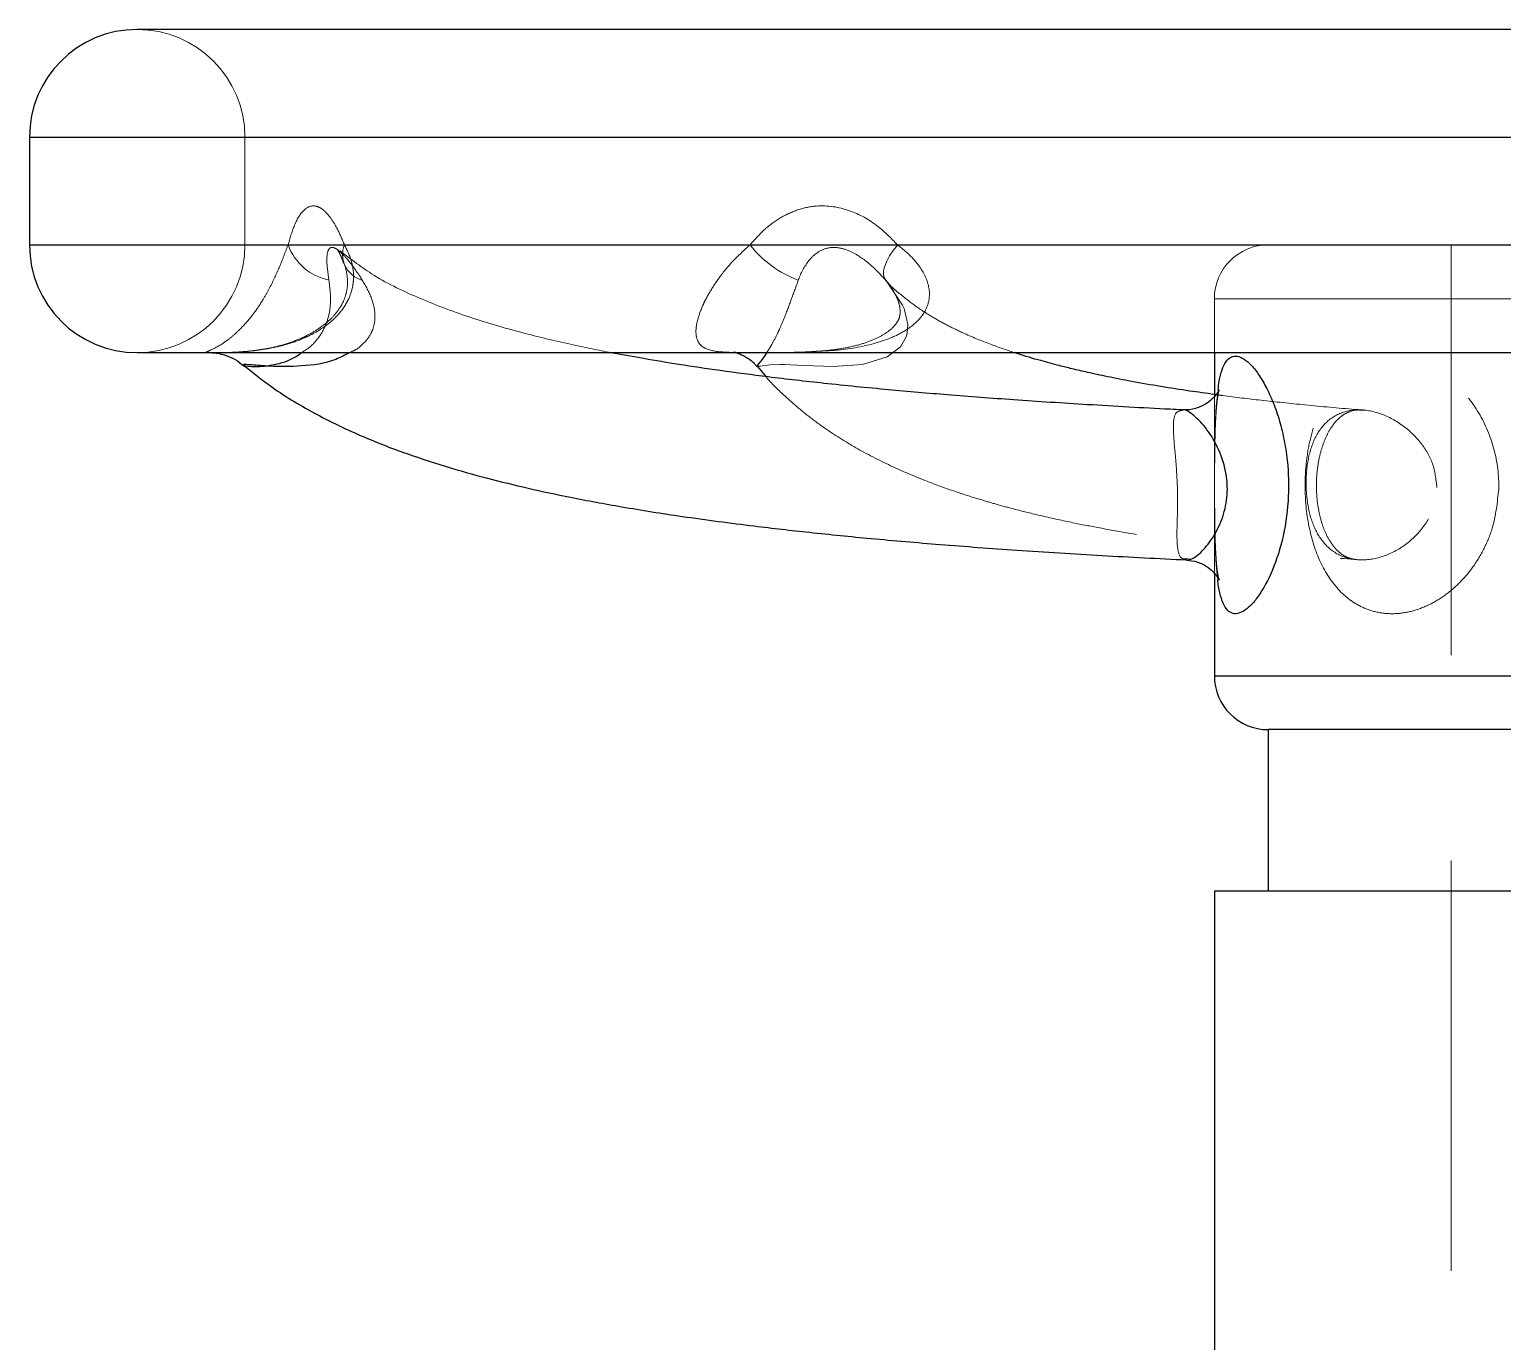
# Model space of a CAD drawing. Header units: millimetres. Extents: x 15 to 1268, y -316 to 292.
# Drawn here: x 958.294 to 962.852, y 256.473 to 260.533 of the extents above; entities that cross this region are included whole.
import ezdxf

# ---------------------------------------------------------------- set-up
doc = ezdxf.new("R2010")
doc.units = ezdxf.units.MM
doc.linetypes.add('HIDDEN', pattern=[1.905, 1.27, -0.635])

msp = doc.modelspace()

# ---------------------------------------------------------------- linework, layer by layer
at = {"color": 7, "linetype": 'Continuous', "lineweight": 25}
for p, q in [((963.29354068, 260.53309974), (958.62687402, 260.53309974)), ((958.29354068, 260.19976641), (958.29354068, 259.86643308)), ((958.62687402, 259.53309974), (958.86025027, 259.53309974)), ((958.86025027, 259.53309974), (963.30144159, 259.53309974)), ((961.96020735, 259.53309974), (961.96020735, 259.39636693)), ((960.54632598, 259.49030359), (960.57243957, 259.45881832)), ((961.96020735, 258.85085831), (961.96020735, 258.53309974)), ((962.12687402, 258.36643308), (962.12687402, 257.86643308)), ((964.46020735, 258.36643308), (962.12687402, 258.36643308)), ((961.96020735, 257.86643308), (961.96020735, 255.69976641)), ((964.62687402, 257.86643308), (961.96020735, 257.86643308))]:
    msp.add_line(p, q, dxfattribs=at)
at = {"color": 8, "linetype": 'Continuous', "lineweight": 25}
for p, q in [((958.29354068, 260.19976641), (963.29354068, 260.19976641)), ((958.29354068, 259.86643308), (963.29354068, 259.86643308)), ((961.96020735, 258.53309974), (964.62687402, 258.53309974))]:
    msp.add_line(p, q, dxfattribs=at)
at = {"color": 7, "linetype": 'HIDDEN', "lineweight": 18}
for p, q in [((968.29354068, 260.19976641), (958.29354068, 260.19976641)), ((958.96020735, 260.19976641), (958.96020735, 259.86643308)), ((958.96057249, 260.19976641), (967.62650888, 260.19976641)), ((962.12687402, 259.86643308), (958.29354068, 259.86643308)), ((960.52344383, 259.86643308), (958.96100577, 259.86643308)), ((959.26831123, 259.86643308), (963.01117244, 259.86643308)), ((962.12687402, 259.86643308), (960.98032524, 259.86643308)), ((962.12687402, 259.86643308), (964.46020735, 259.86643308)), ((962.69354068, 259.86643308), (962.69354068, 255.36643308)), ((961.96020735, 259.69976641), (964.62540854, 259.69976641)), ((961.96020735, 259.69976641), (961.96020735, 259.53309974)), ((958.86696562, 259.53319197), (958.87187661, 259.53320817)), ((961.96020735, 259.39636693), (961.96020735, 258.85085831)), ((961.96104572, 259.09403203), (961.96092332, 259.11101149)), ((964.62687402, 258.53309974), (961.96020735, 258.53309974))]:
    msp.add_line(p, q, dxfattribs=at)
at = {"color": 7, "linetype": 'HIDDEN', "lineweight": 18, "flags": 128}
for points in [[(960.94334005, 259.7573589), (960.93823835, 259.7651746), (960.93597111, 259.7751803), (960.93658736, 259.78715959), (960.94007377, 259.80085338), (960.94635495, 259.81596551), (960.95529505, 259.83216914), (960.9667007, 259.84911382), (960.98032524, 259.86643308)], [(960.54772216, 259.49156327), (960.55455777, 259.49098502), (960.58457581, 259.49496131), (960.61803769, 259.49606296), (960.63049998, 259.49589501), (960.69033391, 259.49309763), (960.78039168, 259.48970131), (960.87103618, 259.49632281), (960.94821697, 259.52037931), (960.98866544, 259.55115427), (961.00664767, 259.58173166), (961.00987129, 259.59310528), (961.01194222, 259.62014376), (960.9998899, 259.67004925), (960.99572927, 259.67950386), (960.94334005, 259.7573589), (960.94334005, 259.7573589)]]:
    msp.add_lwpolyline(points, dxfattribs=at)
at = {"color": 7, "linetype": 'Continuous', "lineweight": 25}
for centre, radius, start, end in [((958.62687402, 260.19976641), 0.33333333, 90, 180), ((958.62687402, 259.86643308), 0.33333333, 180, 270), ((962.12687402, 258.53309974), 0.16666667, 180, 270)]:
    msp.add_arc(centre, radius, start, end, dxfattribs=at)
at = {"color": 7, "linetype": 'HIDDEN', "lineweight": 18}
for centre, radius, start, end in [((958.62687402, 260.19976641), 0.33333333, 0, 90), ((958.62687402, 259.86643308), 0.33333333, 270, 0), ((959.25529279, 259.92580528), 0.1720628, 200.18553413, 258.23215304), ((959.344239, 259.8363656), 0.08166443, 158.39638635, 255.34245003), ((960.78985575, 260.07433674), 0.33793379, 217.96791551, 249.71636782), ((962.12687402, 259.69976641), 0.16666667, 90, 180)]:
    msp.add_arc(centre, radius, start, end, dxfattribs=at)
for points, knots in [([(959.26831123, 259.86643308), (959.26160827, 259.88244027), (959.2482062, 259.91444545), (959.22576295, 259.95125381), (959.20238604, 259.97703472), (959.17322616, 259.99219804), (959.14129646, 259.97897235), (959.11304051, 259.93210297), (959.09969802, 259.88656823), (959.09379806, 259.86643308)], [0, 0, 0, 0, 0.1157297027, 0.2313927736, 0.3492913584, 0.4670655225, 0.6664413977, 0.8525026158, 1, 1, 1, 1]), ([(960.52344383, 259.86643308), (960.53752568, 259.88244027), (960.56568127, 259.91444545), (960.61551989, 259.95125381), (960.67032083, 259.97703472), (960.74278511, 259.99219804), (960.82972435, 259.97897235), (960.91556399, 259.93210297), (960.96046868, 259.88656823), (960.98032524, 259.86643308)], [0, 0, 0, 0, 0.1157297027, 0.2313927736, 0.3492913584, 0.4670655224, 0.6664413976, 0.8525026158, 1, 1, 1, 1]), ([(959.09379806, 259.86643308), (959.08966582, 259.85562174), (959.0813175, 259.83377966), (959.06370613, 259.78943096), (959.04194965, 259.74181551), (959.01486711, 259.69386765), (958.99564837, 259.66516667), (958.9700266, 259.63160175), (958.94378717, 259.60296009), (958.91439539, 259.57739784), (958.88150955, 259.55374646), (958.84849519, 259.53782381), (958.83664267, 259.53334952), (958.84082165, 259.53310101), (958.85442699, 259.53315019), (958.85582085, 259.53315522)], [0, 0, 0, 0, 0.0691755647, 0.139754972, 0.2353156168, 0.2793938929, 0.3387731663, 0.3582442063, 0.442141297, 0.5060211281, 0.5719246726, 0.7163310128, 0.8681653088, 0.9864935708, 1, 1, 1, 1]), ([(958.87187661, 259.53320817), (958.87684099, 259.53320725), (958.89410422, 259.53320408), (958.95640133, 259.53448872), (959.0360233, 259.54372005), (959.11157487, 259.56454632), (959.1721316, 259.58958833), (959.23007854, 259.627427), (959.26556864, 259.66948209), (959.28568375, 259.70651011), (959.29355469, 259.73269696), (959.29810455, 259.77301797), (959.29241476, 259.81866338), (959.2766339, 259.84993875), (959.26831123, 259.86643308)], [0, 0, 0, 0, 0.0545565898, 0.1897158061, 0.3611828663, 0.4393928266, 0.5197700914, 0.6207558855, 0.6919789834, 0.7158463968, 0.7807577151, 0.8007237833, 0.8949036518, 1, 1, 1, 1]), ([(959.22020115, 259.7573589), (959.21801042, 259.77299562), (959.21317035, 259.80754259), (959.21377903, 259.84345793), (959.22284745, 259.85855597), (959.23615324, 259.85927306), (959.25370627, 259.8475817), (959.28260082, 259.81711227), (959.30602925, 259.78495237), (959.32190766, 259.7599804), (959.32357453, 259.7573589)], [0, 0, 0, 0, 0.1552763325, 0.3430593881, 0.4580242566, 0.5310376418, 0.6588778772, 0.7589028769, 0.9746902023, 1, 1, 1, 1]), ([(959.24570918, 259.85362646), (959.24562728, 259.85374268), (959.24539028, 259.854079), (959.25075605, 259.84553068), (959.25822613, 259.83059254), (959.26408121, 259.81530215), (959.26692495, 259.80787579)], [0, 0, 0, 0, 0.1408435284, 0.4075550376, 0.7122564782, 1, 1, 1, 1]), ([(959.25342099, 259.84666917), (959.25248112, 259.84736311), (959.24738329, 259.85112699), (959.2463985, 259.85261946), (959.24559528, 259.85383677)], [0, 0, 0, 0, 0.1843666797, 1, 1, 1, 1]), ([(960.09311447, 259.53309974), (960.05448073, 259.5407756), (959.96543361, 259.55846774), (959.82214062, 259.59271285), (959.66318211, 259.63832692), (959.50591879, 259.69694853), (959.36570649, 259.76249491), (959.28856905, 259.82186568), (959.25451282, 259.84807791)], [0, 0, 0, 0, 0.1303975364, 0.3005539688, 0.4886342409, 0.6788786539, 0.8582247323, 1, 1, 1, 1]), ([(960.58233918, 259.53318872), (960.5803212, 259.53317261), (960.54790067, 259.5329137), (960.49354693, 259.53315448), (960.42258673, 259.53441759), (960.38241706, 259.54372885), (960.36215886, 259.56454472), (960.35426029, 259.5895889), (960.35754448, 259.62742688), (960.37257794, 259.6694821), (960.39037589, 259.70651011), (960.40570527, 259.73269696), (960.43318247, 259.77301797), (960.46998857, 259.81866338), (960.50498634, 259.84993875), (960.52344383, 259.86643308)], [0, 0, 0, 0, 0.0075516089, 0.121323163, 0.246937527, 0.4062956996, 0.4789825255, 0.5536836022, 0.6475378479, 0.713731219, 0.7359131318, 0.7962404568, 0.8147965348, 0.9023254847, 1, 1, 1, 1]), ([(960.94334005, 259.7573589), (960.92880747, 259.77299562), (960.89669995, 259.80754259), (960.84568472, 259.84345793), (960.80112461, 259.85855597), (960.76529093, 259.85927306), (960.73550414, 259.8475817), (960.70161827, 259.81711227), (960.68335198, 259.78495237), (960.67371653, 259.7599804), (960.67270502, 259.7573589)], [0, 0, 0, 0, 0.1552763325, 0.3430593881, 0.4580242566, 0.5310376418, 0.6588778772, 0.758902877, 0.9746902023, 1, 1, 1, 1]), ([(960.98032524, 259.86643308), (960.9936396, 259.85562174), (961.02053853, 259.83377966), (961.05773616, 259.78943096), (961.078977, 259.74181554), (961.07887371, 259.6938676), (961.06806005, 259.66516685), (961.04488304, 259.6316013), (961.01057837, 259.60296814), (960.95874038, 259.57737609), (960.88714559, 259.55387371), (960.80605223, 259.540065), (960.74531879, 259.53778394), (960.72361959, 259.53696896)], [0, 0, 0, 0, 0.0868377867, 0.1754378515, 0.2953974778, 0.3507300212, 0.4252702826, 0.4497127578, 0.5550308379, 0.63522076, 0.7179510992, 0.8992279276, 1, 1, 1, 1]), ([(959.26690673, 259.80821206), (959.26700187, 259.80800396), (959.2719894, 259.79709479), (959.27715254, 259.77341682), (959.27861515, 259.74065954), (959.27330933, 259.71190643), (959.26296364, 259.68544934), (959.24625269, 259.65939036), (959.22295125, 259.63333645), (959.19180901, 259.60844787), (959.15318303, 259.58554173), (959.10787839, 259.56611326), (959.05702452, 259.55082473), (959.00523693, 259.54105652), (958.95707734, 259.53578244), (958.91705485, 259.5337554), (958.88778323, 259.53323851), (958.87623252, 259.53319246), (958.87187758, 259.5331751)], [0, 0, 0, 0, 0.0018638285, 0.0977070099, 0.1713015084, 0.225075266, 0.2717583373, 0.3137743611, 0.3591262622, 0.413662541, 0.4731412355, 0.5427241611, 0.6221282148, 0.7096396626, 0.7938479383, 0.8766912143, 0.953509185, 1, 1, 1, 1]), ([(959.13575349, 259.53309974), (959.14465301, 259.53857341), (959.16408421, 259.5505246), (959.1845451, 259.57371662), (959.2005321, 259.59759089), (959.21529509, 259.62715508), (959.22219481, 259.65712659), (959.22694198, 259.70456861), (959.223393, 259.73236217), (959.22020115, 259.7573589)], [0, 0, 0, 0, 0.1272821379, 0.2779074979, 0.3265296391, 0.4341906742, 0.6262838778, 0.6638905117, 1, 1, 1, 1]), ([(959.32357453, 259.7573589), (959.33410699, 259.73901424), (959.35400347, 259.70436003), (959.36584172, 259.65103758), (959.35980871, 259.61350301), (959.34693399, 259.58414027), (959.32994212, 259.56301861), (959.30675066, 259.5428693), (959.29165859, 259.5364247), (959.28387215, 259.53309974)], [0, 0, 0, 0, 0.2494699719, 0.4712645816, 0.6210181337, 0.673735099, 0.8272887593, 0.9108932858, 1, 1, 1, 1]), ([(960.94213841, 259.7584514), (960.94256267, 259.75803033), (960.95350303, 259.74717219), (960.96798568, 259.72371539), (960.98329725, 259.6922796), (960.98875147, 259.6655123), (960.98756081, 259.64672712), (960.9818555, 259.63104975), (960.96867585, 259.61298178), (960.94515943, 259.59315304), (960.91107081, 259.57453944), (960.86797798, 259.55874227), (960.81689817, 259.54675951), (960.7609226, 259.5391132), (960.7043637, 259.53517368), (960.65036711, 259.53357521), (960.60063471, 259.53317393), (960.57167703, 259.53314862), (960.55786812, 259.53313655)], [0, 0, 0, 0, 0.002903541, 0.0748739142, 0.1352672346, 0.1928820406, 0.2463932217, 0.3061765023, 0.3604266398, 0.4202223551, 0.4846363703, 0.5517077882, 0.6277283691, 0.7079229369, 0.7846484842, 0.8594039074, 0.9329546125, 1, 1, 1, 1]), ([(960.67270502, 259.7573589), (960.66608572, 259.73901424), (960.65358146, 259.70436003), (960.63414616, 259.65103758), (960.61827669, 259.61350301), (960.60455549, 259.58414027), (960.59347828, 259.56301861), (960.58177998, 259.5428693), (960.57722527, 259.5364247), (960.57487537, 259.53309974)], [0, 0, 0, 0, 0.2494699719, 0.4712645816, 0.6210181337, 0.673735099, 0.8272887593, 0.9108932858, 1, 1, 1, 1]), ([(961.34179415, 259.53309974), (961.31704795, 259.54138237), (961.26277257, 259.55954851), (961.19191272, 259.58908341), (961.1311608, 259.6186892), (961.0850074, 259.64457455), (961.04021684, 259.67298424), (960.99227879, 259.71042393), (960.95652166, 259.73923522), (960.93855678, 259.76326676), (960.93755614, 259.76460531)], [0, 0, 0, 0, 0.1662050008, 0.3645342105, 0.4875340314, 0.6015019, 0.707655769, 0.8348305081, 0.9908001351, 1, 1, 1, 1]), ([(958.87187758, 259.5331751), (958.86953033, 259.53315708), (958.86250786, 259.53310315), (958.85603232, 259.53315755), (958.85541276, 259.53315804), (958.85518941, 259.53315822)], [0, 0, 0, 0, 0.243035722, 0.7271105249, 1, 1, 1, 1]), ([(960.55786812, 259.53313655), (960.55754451, 259.53313585), (960.54196274, 259.53310228), (960.51913998, 259.53314212), (960.49163745, 259.5334786), (960.47754353, 259.53387324), (960.47107945, 259.53473693), (960.47269434, 259.53443789), (960.4727773, 259.53442253)], [0, 0, 0, 0, 0.0067494917, 0.3249869693, 0.5752731065, 0.7985746902, 0.9896532321, 1, 1, 1, 1]), ([(962.84018853, 259.11101149), (962.84023537, 259.11376668), (962.84098377, 259.15778572), (962.82899006, 259.243122), (962.7790171, 259.35655706), (962.71363251, 259.43464527), (962.65065156, 259.48130612), (962.59956836, 259.50696182), (962.54706609, 259.52118132), (962.49533144, 259.52396733), (962.44619575, 259.51470804), (962.40052765, 259.49455457), (962.35964796, 259.46357239), (962.32350321, 259.42257553), (962.29342099, 259.37247515), (962.26955893, 259.31454442), (962.25270682, 259.25100671), (962.24079412, 259.1704741), (962.23962651, 259.06747781), (962.25958565, 258.9501484), (962.30417094, 258.84426882), (962.36109309, 258.77799532), (962.41772676, 258.74343423), (962.46527133, 258.7275348), (962.51625864, 258.7233649), (962.56902017, 258.73057318), (962.62164841, 258.7496049), (962.67275058, 258.77948042), (962.71998099, 258.81978633), (962.76201401, 258.86926872), (962.79610152, 258.92637624), (962.82944926, 259.00597817), (962.8359845, 259.06989485), (962.84018853, 259.11101149)], [0, 0, 0, 0, 0.0034130198, 0.0545289964, 0.1049527517, 0.1567805508, 0.1833005173, 0.2098059025, 0.2359587617, 0.2621055298, 0.287926347, 0.3137565595, 0.3403625348, 0.3669826153, 0.3950537281, 0.423132933, 0.4515673611, 0.4800018263, 0.5252770888, 0.5775871618, 0.628316442, 0.6794999545, 0.7057070178, 0.7319046547, 0.7581722986, 0.7844407794, 0.8110560529, 0.8376820008, 0.8652680365, 0.892864334, 0.9210300731, 0.9491998333, 1, 1, 1, 1]), ([(960.57243957, 259.45881832), (960.57372069, 259.45726451), (960.59202654, 259.43506226), (960.62692362, 259.40249014), (960.6768109, 259.35783314), (960.72582176, 259.31956466), (960.79223146, 259.27302251), (960.8794512, 259.22113535), (960.98407625, 259.16993076), (961.08621984, 259.12824411), (961.17111537, 259.09853751), (961.23683497, 259.07794914), (961.29154926, 259.06207847), (961.35171887, 259.04587599), (961.42811069, 259.02709783), (961.51269451, 259.00851678), (961.60385961, 258.99055681), (961.69968431, 258.97358311), (961.80999596, 258.95624502), (961.93644742, 258.93882908), (962.08091894, 258.92170056), (962.23843144, 258.90563354), (962.34790984, 258.89672779), (962.40286426, 258.89225741)], [0, 0, 0, 0, 0.0024216592, 0.0346028461, 0.0600491432, 0.0869329818, 0.1157353548, 0.1685323906, 0.2273284198, 0.2829184818, 0.3308611831, 0.362364323, 0.3879146713, 0.4192464319, 0.4605041753, 0.5129087446, 0.5580183579, 0.6102986066, 0.6705509747, 0.7396976834, 0.8187940319, 0.9090407952, 1, 1, 1, 1]), ([(962.42396333, 259.35531823), (962.41448343, 259.35602601), (962.35316762, 259.36060391), (962.24671199, 259.37051833), (962.11036651, 259.38483647), (962.01699628, 259.39579448), (961.96895291, 259.40250375), (961.96020735, 259.40372506)], [0, 0, 0, 0, 0.0610380447, 0.3947928992, 0.6873310871, 0.9430834486, 1, 1, 1, 1]), ([(961.97478577, 258.82963845), (961.97483557, 258.82948207), (961.97497745, 258.8290366), (961.97230447, 258.83918971), (961.9692148, 258.85856582), (961.96614331, 258.88771252), (961.96377883, 258.92695164), (961.96220455, 258.97476567), (961.96134921, 259.02913069), (961.96105028, 259.07843107), (961.96099606, 259.11935138), (961.96103785, 259.16061699), (961.96132638, 259.21102813), (961.96217947, 259.26766359), (961.96383464, 259.31864494), (961.96638852, 259.35992459), (961.96971417, 259.39023036), (961.97296357, 259.41001782), (961.97567019, 259.41910645), (961.97531279, 259.41820651), (961.97521956, 259.41797179)], [0, 0, 0, 0, 0.0254347485, 0.0724577639, 0.121591605, 0.1784189224, 0.2420870715, 0.3090990131, 0.3807958541, 0.4538624905, 0.4925479262, 0.5314084019, 0.6056797261, 0.6797650067, 0.751470177, 0.8203520772, 0.8782595201, 0.9282719984, 0.9812915055, 1, 1, 1, 1]), ([(961.96350544, 259.30225459), (961.96384385, 259.31949578), (961.9647362, 259.3649576), (961.9693633, 259.39809773), (961.9722356, 259.41866961)], [0, 0, 0, 0, 0.3792456978, 1, 1, 1, 1]), ([(961.86148986, 259.35472905), (961.8538747, 259.35329077), (961.83800863, 259.35029413), (961.83219845, 259.31221536), (961.83517306, 259.25756263), (961.84235585, 259.19052662), (961.84479028, 259.1406547), (961.84602125, 259.11543683)], [0, 0, 0, 0, 0.2017752526, 0.4203953195, 0.6241937953, 0.8099725284, 1, 1, 1, 1]), ([(962.6488487, 259.11543683), (962.64608841, 259.09210081), (962.64011322, 259.04158531), (962.59577599, 258.9738041), (962.53182437, 258.92102131), (962.45712901, 258.89140603), (962.38457975, 258.88956359), (962.3247578, 258.91497543), (962.2824235, 258.96147667), (962.25617025, 259.02249615), (962.24420623, 259.09038408), (962.24348796, 259.16327496), (962.25539225, 259.23489275), (962.28456905, 259.29807165), (962.33187559, 259.34199258), (962.39601571, 259.36054579), (962.4702906, 259.34986176), (962.54236906, 259.31261285), (962.59990988, 259.25746999), (962.64076805, 259.19054948), (962.64613492, 259.14066238), (962.6488487, 259.11543683)], [0, 0, 0, 0, 0.0456194817, 0.0987525459, 0.1547833167, 0.2118675341, 0.2693730837, 0.3258427283, 0.3786181254, 0.4275457501, 0.4750463804, 0.5155072923, 0.5681337094, 0.6239292005, 0.680062464, 0.736321167, 0.7935012906, 0.8500577452, 0.9027798919, 0.950840377, 1, 1, 1, 1]), ([(962.40146271, 258.89258782), (962.39391857, 258.89364081), (962.37719045, 258.89597566), (962.35746961, 258.90608871), (962.33800608, 258.92228213), (962.32041295, 258.94427089), (962.30434709, 258.97343972), (962.29071129, 259.00962429), (962.28091686, 259.05240207), (962.27586854, 259.09855225), (962.27598573, 259.14563009), (962.28116111, 259.19162666), (962.29101442, 259.23421103), (962.30458346, 259.27108142), (962.3212592, 259.30169373), (962.33880573, 259.3241227), (962.35818784, 259.34083871), (962.37822704, 259.35087123), (962.39839918, 259.35657152), (962.41540344, 259.35514388), (962.42065923, 259.35470262)], [0, 0, 0, 0, 0.0584728118, 0.1296554549, 0.1892310658, 0.2422424932, 0.2922034097, 0.3452006477, 0.3988285424, 0.4510465593, 0.5042340946, 0.5569150143, 0.6098354617, 0.6624359255, 0.7149270443, 0.7694121021, 0.8248800643, 0.8910528189, 0.9663259424, 1, 1, 1, 1]), ([(961.84602125, 259.11543683), (961.84625069, 259.09211496), (961.84674737, 259.04163009), (961.84350962, 258.97358512), (961.84589845, 258.92189501), (961.8553759, 258.89358068), (961.86964224, 258.89476243), (961.87452671, 258.89516703)], [0, 0, 0, 0, 0.1888323458, 0.4087656023, 0.6406933118, 0.8769815437, 1, 1, 1, 1]), ([(961.96092332, 259.11101149), (961.96091947, 259.11377138), (961.96090653, 259.12303656), (961.96097946, 259.1321567), (961.96103066, 259.13856015)], [0, 0, 0, 0, 0.2978785181, 1, 1, 1, 1]), ([(961.97087867, 258.8289262), (961.96929261, 258.84224392), (961.96578311, 258.87171242), (961.96324481, 258.9267002), (961.96178156, 258.97760494), (961.96161968, 259.01092102), (961.9615677, 259.0216205)], [0, 0, 0, 0, 0.2500355904, 0.5532608669, 0.8565294341, 1, 1, 1, 1])]:
    msp.add_open_spline(points, degree=3, knots=knots, dxfattribs=at)
at = {"color": 7, "linetype": 'Continuous', "lineweight": 25}
for points, knots in [([(958.85472268, 259.53316043), (958.85550169, 259.53314191), (958.8569051, 259.53310853), (958.86411319, 259.5326623), (958.87852836, 259.53095031), (958.90202765, 259.5252601), (958.93061077, 259.51325337), (958.94799563, 259.49931052), (958.95653997, 259.49245787)], [0, 0, 0, 0, 0.0924293352, 0.1665157143, 0.2720069564, 0.4749674972, 0.7419560912, 1, 1, 1, 1]), ([(958.95785677, 259.49426627), (958.95772676, 259.49389135), (958.95714674, 259.49221873), (958.99257984, 259.48756978), (959.04790277, 259.49423943), (959.10092145, 259.50799672), (959.12959, 259.52865779), (959.13575349, 259.53309974)], [0, 0, 0, 0, 0.0790760605, 0.3527795194, 0.6442017417, 0.9235064449, 1, 1, 1, 1]), ([(961.86149663, 259.35600269), (961.84868365, 259.35659434), (961.75064626, 259.36112132), (961.57640967, 259.37118161), (961.34687698, 259.38590259), (961.14175007, 259.40133323), (960.94609599, 259.41817104), (960.76096703, 259.4365225), (960.58712207, 259.45650231), (960.4375764, 259.47617768), (960.30938884, 259.49508238), (960.19900838, 259.5135593), (960.12885157, 259.52577013), (960.09517099, 259.53267795), (960.09311447, 259.53309974)], [0, 0, 0, 0, 0.021622182, 0.1654402442, 0.2942312404, 0.4094187081, 0.5123028199, 0.625399849, 0.7231835158, 0.8074768552, 0.8798854338, 0.9418148612, 0.9964472367, 1, 1, 1, 1]), ([(960.4727773, 259.53442253), (960.47353953, 259.53433227), (960.47526258, 259.53412823), (960.49169736, 259.52992911), (960.51620487, 259.51696273), (960.53662518, 259.50193215), (960.54401674, 259.49049971), (960.54477748, 259.48932309)], [0, 0, 0, 0, 0.1791404107, 0.4049510257, 0.6684744261, 0.9658796254, 1, 1, 1, 1]), ([(961.96020735, 259.40372506), (961.93467979, 259.40717051), (961.87938683, 259.41463337), (961.79402757, 259.42800389), (961.7092115, 259.44274469), (961.63372482, 259.45748164), (961.57211943, 259.47070985), (961.52257872, 259.48225922), (961.47396658, 259.49433137), (961.41777585, 259.5096344), (961.37149282, 259.52272083), (961.34478097, 259.53205593), (961.34179415, 259.53309974)], [0, 0, 0, 0, 0.1208853253, 0.2618387647, 0.4058767285, 0.5256365253, 0.6239132504, 0.7030249757, 0.7662633261, 0.8617942071, 0.984546369, 1, 1, 1, 1]), ([(958.95724293, 259.49338249), (958.98562404, 259.47070507), (959.05722026, 259.41349739), (959.17788478, 259.34218608), (959.31385967, 259.27667867), (959.4466201, 259.22451274), (959.57889549, 259.1808728), (959.70873494, 259.14429765), (959.83812009, 259.11269874), (959.97647495, 259.08317536), (960.13555053, 259.05374896), (960.3250093, 259.02385038), (960.51894206, 258.99813921), (960.71384009, 258.97590777), (960.90540055, 258.95683647), (961.11919841, 258.93841704), (961.35759571, 258.92089214), (961.61201944, 258.90487483), (961.7873046, 258.89606996), (961.87433987, 258.89169803)], [0, 0, 0, 0, 0.0352906837, 0.0890267969, 0.1366139333, 0.183460301, 0.2295122407, 0.2742576879, 0.3170905527, 0.3617621882, 0.415001734, 0.4781984151, 0.5529663871, 0.6101739462, 0.6740166702, 0.7452086208, 0.8245389473, 0.9128773841, 1, 1, 1, 1]), ([(961.97521956, 259.41797179), (961.97527516, 259.41810318), (961.97542593, 259.4184595), (961.97125023, 259.40969883), (961.95885573, 259.39333979), (961.93600609, 259.37388055), (961.90342023, 259.35944204), (961.87537017, 259.35430343), (961.86300614, 259.35611606), (961.86147218, 259.35634095)], [0, 0, 0, 0, 0.0822701159, 0.2231069593, 0.372769063, 0.5541155435, 0.7662866354, 0.9710041572, 1, 1, 1, 1]), ([(961.8738555, 258.89119057), (961.88526016, 258.88985409), (961.90860496, 258.88711838), (961.94032488, 258.87039352), (961.96178078, 258.85053889), (961.9719669, 258.83587946), (961.97513076, 258.8286313), (961.97486623, 258.82940354), (961.97478577, 258.82963845)], [0, 0, 0, 0, 0.2082052151, 0.4261860452, 0.6206050421, 0.7806916551, 0.9332905557, 1, 1, 1, 1])]:
    msp.add_open_spline(points, degree=3, knots=knots, dxfattribs=at)
at = {"color": 8, "linetype": 'Continuous', "lineweight": 25}
for points, knots in [([(959.28387215, 259.53309974), (959.26991963, 259.52560103), (959.22378629, 259.5008069), (959.13500081, 259.48953442), (959.04425606, 259.48942431), (958.98403271, 259.49501004), (958.9630628, 259.49621352), (958.95461635, 259.49588684), (958.95650821, 259.4949407), (958.95785677, 259.49426627)], [0, 0, 0, 0, 0.1084399264, 0.3585514455, 0.6045337968, 0.7745757019, 0.8829419552, 0.916558695, 1, 1, 1, 1]), ([(960.57487537, 259.53309974), (960.57002031, 259.52564969), (960.55396727, 259.50101643), (960.54147054, 259.49133725), (960.54661267, 259.49152316), (960.54772216, 259.49156327)], [0, 0, 0, 0, 0.2537416447, 0.8389846485, 1, 1, 1, 1]), ([(961.9722356, 259.41866961), (961.97304816, 259.4276169), (961.97534805, 259.45294159), (961.98371674, 259.4807493), (961.99572747, 259.50710878), (962.01164681, 259.52114216), (962.03052059, 259.52397767), (962.05209845, 259.51470529), (962.07537073, 259.49455533), (962.09943174, 259.46357219), (962.12336872, 259.42257559), (962.14556127, 259.37247514), (962.16477256, 259.31454442), (962.17925174, 259.2510067), (962.19001711, 259.1704741), (962.1911135, 259.0674778), (962.17290304, 258.95014843), (962.13649566, 258.84426871), (962.09776012, 258.77799565), (962.06622959, 258.74343366), (962.04323288, 258.727537), (962.02249021, 258.72335664), (962.00454908, 258.73060417), (961.99011847, 258.74948755), (961.97917118, 258.77992506), (961.97308925, 258.80723358), (961.97114465, 258.82631605), (961.97087867, 258.8289262)], [0, 0, 0, 0, 0.0199194909, 0.0563807178, 0.0928218977, 0.1287784036, 0.1647265353, 0.2002265302, 0.2357394424, 0.2723189193, 0.308917789, 0.3475116241, 0.3861165848, 0.4252099275, 0.4643033211, 0.5265504442, 0.5984694433, 0.6682150743, 0.738585211, 0.7746162401, 0.8106343092, 0.846748628, 0.8828640975, 0.9194563582, 0.9560632947, 0.993990217, 1, 1, 1, 1]), ([(961.87452671, 258.89516703), (961.87852521, 258.8942243), (961.89064993, 258.89136566), (961.92191609, 258.91584262), (961.95847578, 258.96126842), (961.98827452, 259.02255055), (962.00254084, 259.09036561), (961.99880314, 259.1633034), (961.97600394, 259.23476447), (961.93753578, 259.29857502), (961.89727282, 259.34010551), (961.86979102, 259.35917232), (961.8621143, 259.35506329), (961.86148986, 259.35472905)], [0, 0, 0, 0, 0.055603383, 0.1686070108, 0.2742179344, 0.3721289293, 0.4671843095, 0.5481522325, 0.6534650263, 0.7651195789, 0.8774500611, 0.9900315653, 1, 1, 1, 1])]:
    msp.add_open_spline(points, degree=3, knots=knots, dxfattribs=at)

doc.saveas('drawing.dxf')
